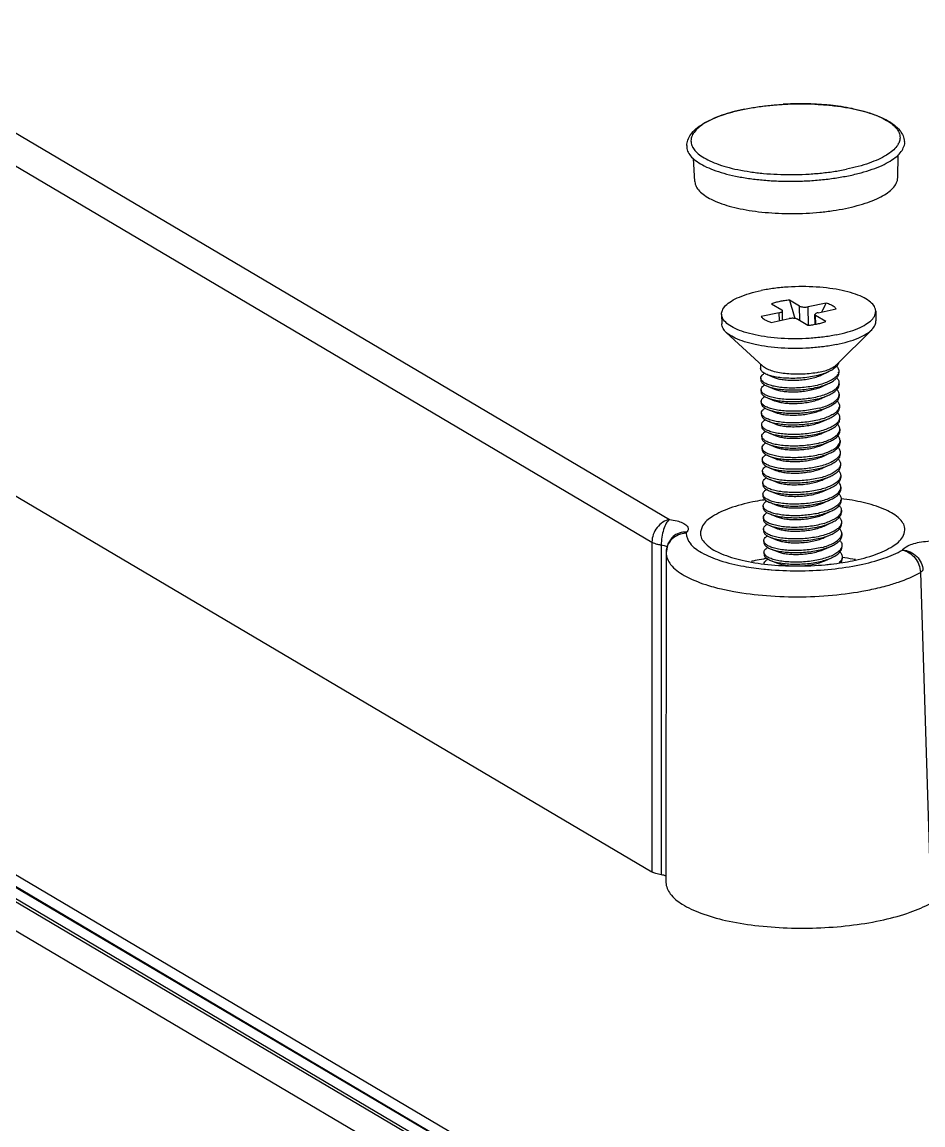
# Model space of a CAD drawing. Header units: millimetres. Extents: x -603 to 1798, y -1840 to -1013.
# Drawn here: x 78.2 to 122, y -1236.2 to -1182.6 of the extents above; entities that cross this region are included whole.
import ezdxf

# ---------------------------------------------------------------- set-up
doc = ezdxf.new("R2010")
doc.units = ezdxf.units.MM
doc.header["$MEASUREMENT"] = 0
doc.layers.get('0').update_dxf_attribs({"linetype": 'CONTINUOUS'})

# ---------------------------------------------------------------- blocks, each defined once
blk = doc.blocks.new('*U25')
at = {"color": 7}
for p, q in [((-58.875, 35.245), (-17.935, 11.061)), ((-59.732, 34.141), (-18.791, 9.957)), ((-14.297, 31.008), (-14.284, 31.011)), ((-14.283, 31.01), (-14.297, 31.007)), ((-16.709, 27.492), (-16.77, 28.602)), ((-6.837, 27.673), (-6.816, 28.784)), ((-12.976, 21.544), (-12.48, 21.251)), ((-11.607, 21.43), (-12.103, 21.722)), ((-10.309, 21.579), (-11.199, 21.397)), ((-15.404, 21.042), (-15.395, 20.571)), ((-12.597, 21.111), (-13.486, 20.929)), ((-12.589, 20.726), (-12.597, 21.111)), ((-12.434, 20.757), (-12.443, 21.203)), ((-11.594, 20.727), (-11.607, 21.43)), ((-11.183, 20.499), (-11.199, 21.397)), ((-10.858, 20.547), (-10.866, 21.018)), ((-10.821, 20.553), (-10.828, 20.97)), ((-10.333, 20.677), (-10.828, 20.97)), ((-10.712, 21.11), (-9.822, 21.292)), ((-7.905, 21.179), (-7.896, 20.708)), ((-13, 20.642), (-12.11, 20.824)), ((-11.702, 20.791), (-11.206, 20.498)), ((-15.175, 20.154), (-13.399, 18.512)), ((-8.102, 20.284), (-9.816, 18.577)), ((-13.509, 18.613), (-13.505, 18.396)), ((-9.702, 18.277), (-9.701, 18.183)), ((-59.658, 18.051), (-18.798, -6.085)), ((-13.497, 17.925), (-13.495, 17.831)), ((-13.187, 18.101), (-12.845, 17.961)), ((-10.555, 18.079), (-10.218, 18.23)), ((-9.692, 17.712), (-9.69, 17.618)), ((-13.486, 17.361), (-13.484, 17.267)), ((-13.177, 17.536), (-12.834, 17.397)), ((-10.544, 17.514), (-10.208, 17.666)), ((-13.476, 16.796), (-13.474, 16.702)), ((-13.167, 16.972), (-12.824, 16.832)), ((-10.534, 16.949), (-10.197, 17.101)), ((-9.682, 17.148), (-9.68, 17.054)), ((-13.466, 16.231), (-13.464, 16.137)), ((-13.235, 16.442), (-13.156, 16.407)), ((-13.156, 16.407), (-12.814, 16.268)), ((-10.524, 16.385), (-10.187, 16.536)), ((-9.671, 16.583), (-9.67, 16.489)), ((-13.455, 15.667), (-13.454, 15.573)), ((-13.146, 15.843), (-12.803, 15.703)), ((-10.513, 15.82), (-10.177, 15.972)), ((-9.661, 16.019), (-9.659, 15.925)), ((-13.445, 15.102), (-13.443, 15.008)), ((-13.136, 15.278), (-12.793, 15.138)), ((-10.503, 15.256), (-10.166, 15.407)), ((-9.651, 15.454), (-9.649, 15.36)), ((-13.435, 14.538), (-13.433, 14.444)), ((-13.125, 14.713), (-12.783, 14.574)), ((-10.493, 14.691), (-10.156, 14.843)), ((-9.64, 14.889), (-9.639, 14.795)), ((-13.424, 13.973), (-13.423, 13.879)), ((-13.115, 14.149), (-12.772, 14.009)), ((-10.482, 14.126), (-10.146, 14.278)), ((-9.63, 14.325), (-9.628, 14.231)), ((-13.414, 13.408), (-13.412, 13.314)), ((-13.105, 13.584), (-12.762, 13.445)), ((-10.472, 13.562), (-10.135, 13.713)), ((-9.62, 13.76), (-9.618, 13.666)), ((-13.094, 13.02), (-12.752, 12.88)), ((-10.462, 12.997), (-10.125, 13.149)), ((-9.609, 13.196), (-9.608, 13.102)), ((-13.404, 12.844), (-13.402, 12.75)), ((-13.084, 12.455), (-12.741, 12.315)), ((-10.451, 12.433), (-10.115, 12.584)), ((-9.599, 12.631), (-9.597, 12.537)), ((-13.393, 12.279), (-13.392, 12.185)), ((-13.074, 11.89), (-12.731, 11.751)), ((-10.441, 11.868), (-10.104, 12.02)), ((-9.589, 12.066), (-9.587, 11.972)), ((-13.383, 11.715), (-13.381, 11.621)), ((-13.063, 11.326), (-12.721, 11.186)), ((-10.431, 11.303), (-10.094, 11.455)), ((-9.578, 11.502), (-9.577, 11.408)), ((-13.373, 11.15), (-13.371, 11.056)), ((-13.053, 10.761), (-12.71, 10.622)), ((-10.42, 10.739), (-10.084, 10.89)), ((-9.568, 10.937), (-9.566, 10.843)), ((-13.362, 10.585), (-13.361, 10.491)), ((-13.043, 10.197), (-12.7, 10.057)), ((-10.41, 10.174), (-10.073, 10.326)), ((-9.558, 10.373), (-9.556, 10.279)), ((-18.341, 9.817), (-18.341, 9.443)), ((-18.019, 9.868), (-18.108, 9.443)), ((-17.828, 10.163), (-18.019, 9.868)), ((-13.352, 10.021), (-13.35, 9.927)), ((-10.4, 9.61), (-10.063, 9.761)), ((-9.547, 9.808), (-9.546, 9.714)), ((-18.108, 9.442), (-18.112, -6.219)), ((-18.108, 9.443), (-18.108, 9.442)), ((-13.342, 9.456), (-13.34, 9.362)), ((-13.033, 9.632), (-12.69, 9.492)), ((-10.389, 9.045), (-10.053, 9.197)), ((-9.537, 9.243), (-9.535, 9.149)), ((-13.022, 9.067), (-12.679, 8.928)), ((-5.729, 8.485), (-5.226, -7.495)), ((-56.137, -3.748), (-18.94, -25.721)), ((-55.963, -3.712), (-18.765, -25.685)), ((-55.548, -3.4), (-18.351, -25.373)), ((-55.22, -3.56), (-18.023, -25.533)), ((-17.607, -25.222), (-54.806, -3.248)), ((-56.133, -5.164), (-18.936, -27.137)), ((-18.112, -6.219), (-18.112, -6.602))]:
    blk.add_line(p, q, dxfattribs=at)
for centre, radius, start, end in [((-11.572, 16.393), 14.876, 92.8219, 93.2326), ((-11.566, 16.28), 14.989, 90.8611, 92.8211), ((-11.565, 16.212), 15.057, 90.15, 90.8619), ((-11.565, 16.426), 14.843, 88.2634, 90.1545), ((-11.556, 16.75), 14.519, 87.4559, 88.2604), ((-11.528, 17.305), 13.963, 85.4473, 87.4669), ((-11.478, 17.962), 13.304, 84.6463, 85.439), ((-11.391, 18.838), 12.424, 82.3093, 84.6683), ((-11.277, 19.711), 11.543, 81.6164, 82.2898), ((-11.102, 20.844), 10.397, 78.6561, 81.6604), ((-10.92, 21.787), 9.437, 78.2377, 78.6127), ((-16.124, 29.531), 0.782, 207.2439, 209.3527), ((-7.489, 29.687), 0.775, 333.4387, 334.8959), ((9.597, 27.739), 22.518, 195.4967, 197.8649), ((-22.55, 27.511), 13.603, 332.1063, 334.1461), ((-19.828, 25.981), 10.48, 328.7524, 328.8676), ((-9.995, 18.271), 0.292, 343.9104, 348.6329), ((-9.984, 17.706), 0.292, 343.9104, 348.6329), ((-9.974, 17.142), 0.292, 343.9104, 348.6329), ((-9.965, 16.577), 0.294, 344.0591, 347.3045), ((-9.953, 16.012), 0.292, 343.9104, 348.6329), ((-9.943, 15.448), 0.292, 343.9104, 348.6329), ((-9.933, 14.883), 0.292, 343.9104, 348.6329), ((-9.912, 13.754), 0.292, 343.9104, 348.6329), ((-9.902, 13.189), 0.292, 343.9104, 348.6329), ((-9.891, 12.625), 0.292, 343.9104, 348.6329), ((-11.638, 0.926), 11.208, 99.1651, 101.5417), ((-11.539, 0.334), 11.808, 98.8946, 99.1827), ((-11.509, 0.142), 12.002, 98.412, 98.8941), ((-9.883, 12.06), 0.293, 344.0593, 347.3593), ((-9.871, 11.496), 0.292, 343.9104, 348.6329), ((-9.86, 10.931), 0.292, 343.9104, 348.6329), ((-9.85, 10.366), 0.292, 343.9104, 348.6329), ((-17.206, 9.439), 0.903, 156.556, 162.8926), ((-11.59, -1.657), 10.933, 99.3498, 101.5445), ((-11.499, -2.191), 11.474, 99.0682, 99.3646), ((-11.461, -2.431), 11.717, 98.3688, 99.0668), ((-9.829, 9.237), 0.292, 343.9104, 348.6329), ((-10.822, -1.262), 10.545, 80.1913, 83.0375), ((-10.637, -0.154), 9.421, 79.3022, 80.1496), ((-11.686, -1.185), 10.45, 101.5481, 102.6201), ((-11.839, 23.268), 14.705, 264.1057, 265.4782), ((-11.483, 21.291), 12.486, 276.4523, 279.1004), ((-11.284, 20.041), 11.22, 279.1087, 281.5408)]:
    blk.add_arc(centre, radius, start, end, dxfattribs=at)
for points, start_tangent, end_tangent in [([(-14.284, 31.011), (-13.651, 31.121), (-12.974, 31.203), (-12.276, 31.253), (-11.571, 31.27), (-10.869, 31.253), (-10.184, 31.204), (-9.527, 31.123), (-8.908, 31.009), (-8.337, 30.865), (-7.825, 30.69), (-7.378, 30.483), (-7.01, 30.243), (-6.739, 29.979), (-6.576, 29.708), (-6.508, 29.439)], (0.979972, 0.199135), (0.093006, -0.995666)), ([(-14.283, 31.01), (-13.655, 31.12), (-12.993, 31.201), (-12.411, 31.245)], (0.979717, 0.200388), (0.998409, 0.056394)), ([(-17.102, 29.245), (-17.048, 29.507), (-16.903, 29.776), (-16.656, 30.045), (-16.315, 30.293), (-15.899, 30.513), (-15.419, 30.705), (-14.882, 30.871), (-14.297, 31.008)], (0.056533, 0.998401), (0.979717, 0.200388)), ([(-14.297, 31.007), (-14.865, 30.872), (-15.39, 30.71), (-15.848, 30.527), (-16.231, 30.325), (-16.532, 30.108), (-16.744, 29.882), (-16.865, 29.649), (-16.891, 29.414), (-16.823, 29.181), (-16.819, 29.173)], (-0.979458, -0.201651), (0.45766, -0.889127)), ([(-8.996, 31.026), (-8.452, 30.894), (-7.963, 30.735), (-7.546, 30.554), (-7.208, 30.355), (-6.956, 30.14), (-6.795, 29.915), (-6.726, 29.682), (-6.753, 29.447), (-6.787, 29.359)], (0.979001, -0.203854), (-0.424194, -0.905571)), ([(-17.102, 29.245), (-17.101, 29.158), (-17.03, 28.915), (-16.861, 28.68), (-16.598, 28.456), (-16.246, 28.248), (-15.811, 28.06), (-15.302, 27.894), (-14.728, 27.755), (-14.101, 27.645), (-13.43, 27.565), (-12.729, 27.518), (-12.011, 27.503), (-11.289, 27.522), (-10.574, 27.574), (-9.881, 27.659), (-9.225, 27.774)], (-0.058698, -0.998276), (0.979717, 0.200388)), ([(-16.805, 29.148), (-16.661, 28.956), (-16.409, 28.741), (-16.072, 28.542), (-15.654, 28.361), (-15.166, 28.202), (-14.614, 28.069), (-14.011, 27.963), (-13.366, 27.886), (-12.693, 27.841), (-12.003, 27.827), (-11.309, 27.845), (-10.625, 27.895), (-9.962, 27.976), (-9.334, 28.086)], (0.490066, -0.871685), (0.979717, 0.200388)), ([(-6.796, 29.341), (-6.873, 29.214), (-7.086, 28.987), (-7.387, 28.771), (-7.769, 28.569), (-8.228, 28.386), (-8.753, 28.224), (-9.334, 28.086)], (-0.447085, -0.894492), (-0.979717, -0.200388)), ([(-9.225, 27.774), (-8.619, 27.917), (-8.071, 28.086), (-7.594, 28.277), (-7.196, 28.487), (-6.882, 28.713), (-6.661, 28.949), (-6.535, 29.192), (-6.507, 29.436), (-6.508, 29.439)], (0.979717, 0.200388), (-0.092324, 0.995729)), ([(-16.709, 27.492), (-16.707, 27.473), (-16.641, 27.248), (-16.484, 27.029), (-16.239, 26.82), (-15.911, 26.626), (-15.506, 26.451), (-15.032, 26.297), (-14.497, 26.167), (-13.913, 26.065), (-13.289, 25.99), (-12.636, 25.946), (-11.966, 25.932), (-11.293, 25.95), (-10.627, 25.998), (-9.982, 26.077), (-9.371, 26.184)], (0.053131, -0.998588), (0.979717, 0.200388)), ([(-9.371, 26.184), (-8.806, 26.317), (-8.296, 26.475), (-7.851, 26.653), (-7.48, 26.849), (-7.188, 27.059), (-6.982, 27.279), (-6.865, 27.505), (-6.837, 27.673)], (0.979717, 0.200388), (0.021561, 0.999768)), ([(-15.403, 21.042), (-15.368, 21.225), (-15.21, 21.456), (-14.93, 21.674), (-14.539, 21.873), (-14.05, 22.047), (-13.479, 22.188)], (-0.009378, 0.999956), (0.979717, 0.200388)), ([(-7.906, 21.179), (-7.909, 21.23), (-8.005, 21.46), (-8.225, 21.678), (-8.561, 21.877), (-9.003, 22.05), (-9.536, 22.191), (-10.14, 22.295), (-10.796, 22.358), (-11.481, 22.379), (-12.173, 22.357), (-12.846, 22.293), (-13.479, 22.188)], (-0.009378, 0.999956), (-0.979717, -0.200388)), ([(-12.572, 21.653), (-12.785, 21.602), (-12.976, 21.544)], (-0.979717, -0.200388), (-0.944347, -0.328952)), ([(-12.103, 21.722), (-12.343, 21.693), (-12.572, 21.653)], (-0.995142, -0.098448), (-0.979717, -0.200388)), ([(-9.822, 21.292), (-9.931, 21.398), (-10.095, 21.494), (-10.309, 21.579)], (-0.590843, 0.806786), (-0.950208, 0.311617)), ([(-9.83, 20.033), (-10.463, 19.928), (-11.136, 19.863), (-11.827, 19.841), (-12.513, 19.862), (-13.169, 19.926), (-13.773, 20.03), (-14.306, 20.171), (-14.748, 20.344), (-15.084, 20.543), (-15.304, 20.761), (-15.4, 20.991), (-15.403, 21.042)], (-0.979717, -0.200388), (-0.009378, 0.999956)), ([(-13.486, 20.929), (-13.378, 20.823), (-13.214, 20.726), (-13, 20.642)], (0.590843, -0.806786), (0.950208, -0.311617)), ([(-12.597, 21.111), (-12.523, 21.132), (-12.47, 21.159), (-12.445, 21.19), (-12.443, 21.203)], (0.979717, 0.200388), (-0.041234, 0.99915)), ([(-12.443, 21.203), (-12.448, 21.222), (-12.48, 21.251)], (-0.041234, 0.99915), (-0.861, 0.508605)), ([(-11.607, 21.43), (-11.549, 21.406), (-11.471, 21.389), (-11.381, 21.382), (-11.287, 21.385), (-11.199, 21.397)], (0.861, -0.508605), (0.979717, 0.200388)), ([(-10.712, 21.11), (-10.786, 21.089), (-10.839, 21.062), (-10.864, 21.031), (-10.866, 21.018)], (-0.979717, -0.200388), (0.041234, -0.99915)), ([(-10.866, 21.018), (-10.861, 20.999), (-10.828, 20.97)], (0.041234, -0.99915), (0.861, -0.508605)), ([(-9.83, 20.033), (-9.259, 20.174), (-8.77, 20.347), (-8.379, 20.547), (-8.099, 20.765), (-7.941, 20.995), (-7.906, 21.179)], (0.979717, 0.200388), (-0.009378, 0.999956)), ([(-15.175, 20.154), (-15.296, 20.29), (-15.391, 20.521), (-15.395, 20.571)], (-0.735486, 0.67754), (-0.009083, 0.999959)), ([(-11.702, 20.791), (-11.76, 20.815), (-11.838, 20.832), (-11.928, 20.839), (-12.022, 20.836), (-12.11, 20.824)], (-0.861, 0.508605), (-0.979717, -0.200388)), ([(-11.206, 20.498), (-10.966, 20.528), (-10.737, 20.568)], (0.995142, 0.098448), (0.979717, 0.200388)), ([(-10.737, 20.568), (-10.524, 20.618), (-10.333, 20.677)], (0.979717, 0.200388), (0.944347, 0.328952)), ([(-8.102, 20.284), (-8.091, 20.295), (-7.932, 20.525), (-7.897, 20.708)], (0.709165, 0.705043), (-0.009083, 0.999959)), ([(-9.821, 19.562), (-10.454, 19.457), (-11.128, 19.393), (-11.819, 19.371), (-12.504, 19.392), (-13.16, 19.456), (-13.765, 19.56), (-14.297, 19.701), (-14.739, 19.873), (-15.076, 20.072), (-15.175, 20.154)], (-0.979717, -0.200388), (-0.735486, 0.67754)), ([(-9.821, 19.562), (-9.25, 19.703), (-8.761, 19.877), (-8.37, 20.076), (-8.102, 20.284)], (0.979717, 0.200388), (0.709165, 0.705043)), ([(-13.187, 18.101), (-13.199, 18.106), (-13.376, 18.201), (-13.479, 18.308), (-13.505, 18.396)], (-0.925986, 0.377559), (-0.040036, 0.999198)), ([(-10.687, 18.212), (-11.052, 18.153), (-11.442, 18.121), (-11.839, 18.117), (-12.226, 18.14), (-12.586, 18.191), (-12.904, 18.266), (-13.165, 18.363), (-13.359, 18.477), (-13.4, 18.512)], (-0.979717, -0.200388), (-0.738451, 0.674307)), ([(-10.687, 18.212), (-10.381, 18.288), (-10.122, 18.383), (-9.921, 18.492), (-9.816, 18.577)], (0.979717, 0.200388), (0.706803, 0.707411)), ([(-9.802, 18.517), (-9.958, 18.376), (-10.183, 18.247), (-10.218, 18.23)], (-0.632079, -0.774904), (-0.911827, -0.410574)), ([(-9.808, 18.511), (-9.794, 18.496), (-9.715, 18.357), (-9.703, 18.277)], (0.671506, -0.741), (0.020538, -0.999789)), ([(-9.774, 18.554), (-9.802, 18.517)], (-0.56182, -0.82726), (-0.632079, -0.774904)), ([(-9.72, 18.672), (-9.721, 18.665), (-9.774, 18.554)], (-0.232316, -0.97264), (-0.56182, -0.82726)), ([(-9.703, 18.277), (-9.708, 18.213)], (0.020538, -0.999789), (-0.196587, -0.980486)), ([(-13.496, 17.925), (-13.49, 17.973), (-13.424, 18.081), (-13.311, 18.168)], (-0.024354, 0.999703), (0.854007, 0.520261)), ([(-13.476, 17.846), (-13.484, 17.865), (-13.496, 17.925)], (-0.450412, 0.892821), (-0.024354, 0.999703)), ([(-13.494, 17.831), (-13.482, 17.771), (-13.404, 17.667), (-13.256, 17.572), (-13.177, 17.536)], (0.024354, -0.999703), (0.926122, -0.377225)), ([(-10.676, 17.6), (-11.017, 17.527), (-11.381, 17.477), (-11.753, 17.451), (-12.119, 17.449), (-12.465, 17.472), (-12.778, 17.518), (-13.045, 17.583), (-13.257, 17.666), (-13.405, 17.761), (-13.476, 17.846)], (-0.968072, -0.250671), (-0.450412, 0.892821)), ([(-10.218, 18.23), (-10.467, 18.134), (-10.8, 18.043), (-11.166, 17.975), (-11.551, 17.933), (-11.938, 17.918), (-12.311, 17.929), (-12.655, 17.966), (-12.955, 18.026), (-13.187, 18.101)], (-0.911827, -0.410574), (-0.925986, 0.377559)), ([(-12.845, 17.961), (-12.651, 17.9), (-12.402, 17.855), (-12.115, 17.831), (-11.804, 17.829), (-11.483, 17.851), (-11.167, 17.897), (-10.873, 17.965), (-10.614, 18.053), (-10.554, 18.078)], (0.926035, -0.377438), (0.911568, 0.41115)), ([(-9.714, 18.19), (-9.774, 18.071), (-9.911, 17.934), (-10.112, 17.807), (-10.37, 17.694), (-10.676, 17.6)], (-0.27663, -0.960977), (-0.968072, -0.250671)), ([(-10.208, 17.666), (-10.11, 17.713), (-9.909, 17.84), (-9.773, 17.977), (-9.707, 18.119), (-9.701, 18.183)], (0.911841, 0.410544), (-0.020538, 0.999789)), ([(-9.8, 17.949), (-9.784, 17.932), (-9.705, 17.792), (-9.692, 17.712)], (0.675647, -0.737225), (0.020538, -0.999789)), ([(-9.692, 17.712), (-9.698, 17.649)], (0.020538, -0.999789), (-0.196587, -0.980486)), ([(-13.485, 17.361), (-13.48, 17.409), (-13.413, 17.516), (-13.302, 17.603)], (-0.024354, 0.999703), (0.853006, 0.521901)), ([(-13.466, 17.282), (-13.474, 17.301), (-13.485, 17.361)], (-0.450412, 0.892821), (-0.024354, 0.999703)), ([(-13.484, 17.267), (-13.472, 17.206), (-13.393, 17.102), (-13.245, 17.007), (-13.167, 16.972)], (0.024354, -0.999703), (0.926122, -0.377225)), ([(-10.665, 17.036), (-11.007, 16.962), (-11.37, 16.912), (-11.742, 16.886), (-12.108, 16.885), (-12.455, 16.908), (-12.767, 16.953), (-13.035, 17.019), (-13.247, 17.101), (-13.395, 17.196), (-13.466, 17.282)], (-0.968072, -0.250671), (-0.450412, 0.892821)), ([(-13.177, 17.536), (-13.044, 17.489), (-12.776, 17.424), (-12.463, 17.378), (-12.117, 17.355), (-11.751, 17.357), (-11.379, 17.382), (-11.015, 17.433), (-10.674, 17.506)], (0.926122, -0.377225), (0.968072, 0.250671)), ([(-12.834, 17.397), (-12.727, 17.359), (-12.498, 17.307), (-12.225, 17.273), (-11.921, 17.262), (-11.602, 17.275), (-11.283, 17.311), (-10.978, 17.37), (-10.703, 17.451), (-10.544, 17.514)], (0.925357, -0.379097), (0.911151, 0.412073)), ([(-10.674, 17.506), (-10.368, 17.6), (-10.208, 17.666)], (0.968072, 0.250671), (0.911841, 0.410544)), ([(-9.704, 17.625), (-9.764, 17.506), (-9.9, 17.369), (-10.101, 17.242), (-10.36, 17.13), (-10.665, 17.036)], (-0.27663, -0.960977), (-0.968072, -0.250671)), ([(-10.197, 17.101), (-10.1, 17.148), (-9.898, 17.275), (-9.762, 17.412), (-9.696, 17.555), (-9.691, 17.618)], (0.911841, 0.410544), (-0.020538, 0.999789)), ([(-9.682, 17.148), (-9.694, 17.228), (-9.774, 17.367), (-9.789, 17.385)], (-0.020538, 0.999789), (-0.675647, 0.737225)), ([(-13.475, 16.796), (-13.47, 16.844), (-13.403, 16.951), (-13.291, 17.038)], (-0.024354, 0.999703), (0.853006, 0.521901)), ([(-13.455, 16.717), (-13.463, 16.736), (-13.475, 16.796)], (-0.450412, 0.892821), (-0.024354, 0.999703)), ([(-13.474, 16.702), (-13.45, 16.618), (-13.37, 16.527), (-13.235, 16.442)], (0.028383, -0.999597), (0.896427, -0.44319)), ([(-10.655, 16.471), (-10.996, 16.398), (-11.36, 16.347), (-11.732, 16.321), (-12.098, 16.32), (-12.444, 16.343), (-12.757, 16.389), (-13.025, 16.454), (-13.237, 16.536), (-13.385, 16.632), (-13.455, 16.717)], (-0.968072, -0.250671), (-0.450412, 0.892821)), ([(-13.167, 16.972), (-13.033, 16.925), (-12.766, 16.859), (-12.453, 16.814), (-12.107, 16.791), (-11.741, 16.792), (-11.369, 16.818), (-11.005, 16.868), (-10.664, 16.941)], (0.926122, -0.377225), (0.968072, 0.250671)), ([(-12.824, 16.832), (-12.794, 16.821), (-12.586, 16.761), (-12.329, 16.72), (-12.036, 16.699), (-11.722, 16.702), (-11.401, 16.729), (-11.088, 16.779), (-10.799, 16.851), (-10.549, 16.943), (-10.534, 16.949)], (0.925335, -0.379152), (0.911519, 0.411259)), ([(-10.664, 16.941), (-10.358, 17.036), (-10.197, 17.101)], (0.968072, 0.250671), (0.911841, 0.410544)), ([(-10.655, 16.471), (-10.349, 16.565), (-10.091, 16.678), (-9.89, 16.804), (-9.754, 16.941), (-9.693, 17.061)], (0.968072, 0.250671), (0.27663, 0.960977)), ([(-10.187, 16.536), (-10.089, 16.584), (-9.888, 16.71), (-9.752, 16.847), (-9.686, 16.99), (-9.68, 17.054)], (0.911841, 0.410544), (-0.020538, 0.999789)), ([(-9.779, 16.82), (-9.758, 16.795), (-9.682, 16.656), (-9.672, 16.583)], (0.675466, -0.737391), (0.018645, -0.999826)), ([(-9.688, 17.084), (-9.682, 17.148)], (0.196587, 0.980486), (-0.020538, 0.999789)), ([(-13.465, 16.231), (-13.465, 16.243), (-13.431, 16.34), (-13.34, 16.433), (-13.281, 16.473)], (-0.028383, 0.999597), (0.85069, 0.525668)), ([(-13.442, 16.148), (-13.465, 16.231)], (-0.474228, 0.880402), (-0.028383, 0.999597)), ([(-13.463, 16.137), (-13.451, 16.077), (-13.373, 15.973), (-13.271, 15.902)], (0.024354, -0.999703), (0.870378, -0.492384)), ([(-13.226, 15.972), (-13.361, 16.056), (-13.442, 16.148)], (-0.896427, 0.44319), (-0.474228, 0.880402)), ([(-13.156, 16.407), (-13.049, 16.368), (-12.819, 16.307), (-12.551, 16.262), (-12.254, 16.233), (-11.935, 16.224), (-11.606, 16.233), (-11.276, 16.262), (-10.955, 16.311), (-10.653, 16.377)], (0.926249, -0.376913), (0.968072, 0.250671)), ([(-12.814, 16.268), (-12.666, 16.219), (-12.428, 16.169), (-12.148, 16.14), (-11.84, 16.134), (-11.52, 16.151), (-11.202, 16.191), (-10.902, 16.255), (-10.634, 16.339), (-10.523, 16.385)], (0.92521, -0.379456), (0.911346, 0.411642)), ([(-10.653, 16.377), (-10.348, 16.471), (-10.187, 16.536)], (0.968072, 0.250671), (0.911841, 0.410544)), ([(-9.683, 16.496), (-9.748, 16.371), (-9.885, 16.236), (-10.086, 16.111), (-10.342, 16), (-10.645, 15.906)], (-0.274411, -0.961613), (-0.968072, -0.250671)), ([(-10.177, 15.972), (-10.079, 16.019), (-9.878, 16.146), (-9.742, 16.283), (-9.676, 16.425), (-9.67, 16.489)], (0.911841, 0.410544), (-0.020538, 0.999789)), ([(-9.769, 16.255), (-9.753, 16.238), (-9.674, 16.098), (-9.661, 16.019)], (0.675647, -0.737225), (0.020538, -0.999789)), ([(-9.672, 16.583), (-9.679, 16.512)], (0.018645, -0.999826), (-0.219537, -0.975604)), ([(-13.454, 15.667), (-13.449, 15.715), (-13.382, 15.822), (-13.271, 15.909)], (-0.024354, 0.999703), (0.853006, 0.521901)), ([(-13.435, 15.588), (-13.443, 15.607), (-13.454, 15.667)], (-0.450412, 0.892821), (-0.024354, 0.999703)), ([(-13.453, 15.573), (-13.441, 15.513), (-13.362, 15.409), (-13.214, 15.313), (-13.136, 15.278)], (0.024354, -0.999703), (0.926122, -0.377225)), ([(-10.634, 15.342), (-10.976, 15.268), (-11.339, 15.218), (-11.711, 15.192), (-12.077, 15.191), (-12.424, 15.214), (-12.736, 15.259), (-13.004, 15.325), (-13.216, 15.407), (-13.364, 15.503), (-13.435, 15.588)], (-0.968072, -0.250671), (-0.450412, 0.892821)), ([(-13.271, 15.902), (-13.225, 15.878), (-13.146, 15.843)], (0.870378, -0.492384), (0.926122, -0.377225)), ([(-10.645, 15.906), (-10.984, 15.833), (-11.349, 15.783), (-11.719, 15.757), (-12.078, 15.755), (-12.424, 15.778), (-12.743, 15.823), (-13.015, 15.89), (-13.226, 15.972)], (-0.968072, -0.250671), (-0.896427, 0.44319)), ([(-13.146, 15.843), (-13.013, 15.795), (-12.745, 15.73), (-12.432, 15.684), (-12.086, 15.662), (-11.72, 15.663), (-11.348, 15.689), (-10.984, 15.739), (-10.643, 15.812)], (0.926122, -0.377225), (0.968072, 0.250671)), ([(-12.803, 15.703), (-12.738, 15.679), (-12.519, 15.622), (-12.255, 15.585), (-11.957, 15.569), (-11.64, 15.576), (-11.319, 15.607), (-11.01, 15.662), (-10.727, 15.738), (-10.513, 15.82)], (0.924834, -0.380371), (0.911187, 0.411993)), ([(-10.643, 15.812), (-10.337, 15.907), (-10.177, 15.972)], (0.968072, 0.250671), (0.911841, 0.410544)), ([(-9.673, 15.932), (-9.733, 15.812), (-9.869, 15.675), (-10.07, 15.549), (-10.329, 15.436), (-10.634, 15.342)], (-0.27663, -0.960977), (-0.968072, -0.250671)), ([(-10.166, 15.407), (-10.069, 15.454), (-9.867, 15.581), (-9.731, 15.718), (-9.665, 15.861), (-9.66, 15.925)], (0.911841, 0.410544), (-0.020538, 0.999789)), ([(-9.651, 15.454), (-9.664, 15.534), (-9.743, 15.673), (-9.758, 15.691)], (-0.020538, 0.999789), (-0.675647, 0.737225)), ([(-9.661, 16.019), (-9.667, 15.955)], (0.020538, -0.999789), (-0.196587, -0.980486)), ([(-13.444, 15.102), (-13.439, 15.15), (-13.372, 15.258), (-13.26, 15.345)], (-0.024354, 0.999703), (0.853006, 0.521901)), ([(-13.424, 15.024), (-13.432, 15.042), (-13.444, 15.102)], (-0.450412, 0.892821), (-0.024354, 0.999703)), ([(-10.624, 14.777), (-10.965, 14.704), (-11.329, 14.654), (-11.701, 14.628), (-12.067, 14.626), (-12.413, 14.649), (-12.726, 14.695), (-12.994, 14.76), (-13.206, 14.843), (-13.354, 14.938), (-13.424, 15.024)], (-0.968072, -0.250671), (-0.450412, 0.892821)), ([(-13.136, 15.278), (-13.002, 15.231), (-12.735, 15.165), (-12.422, 15.12), (-12.076, 15.097), (-11.71, 15.098), (-11.338, 15.124), (-10.974, 15.174), (-10.633, 15.248)], (0.926122, -0.377225), (0.968072, 0.250671)), ([(-12.793, 15.138), (-12.604, 15.079), (-12.356, 15.033), (-12.07, 15.008), (-11.759, 15.006), (-11.438, 15.027), (-11.122, 15.073), (-10.827, 15.14), (-10.567, 15.228), (-10.503, 15.255)], (0.926047, -0.377408), (0.911554, 0.411181)), ([(-10.633, 15.248), (-10.327, 15.342), (-10.166, 15.407)], (0.968072, 0.250671), (0.911841, 0.410544)), ([(-10.624, 14.777), (-10.318, 14.872), (-10.06, 14.984), (-9.859, 15.111), (-9.723, 15.248), (-9.662, 15.367)], (0.968072, 0.250671), (0.27663, 0.960977)), ([(-10.156, 14.843), (-10.058, 14.89), (-9.857, 15.017), (-9.721, 15.154), (-9.655, 15.296), (-9.649, 15.36)], (0.911841, 0.410544), (-0.020538, 0.999789)), ([(-9.641, 14.889), (-9.653, 14.969), (-9.732, 15.109), (-9.748, 15.126)], (-0.020538, 0.999789), (-0.675647, 0.737225)), ([(-9.657, 15.39), (-9.651, 15.454)], (0.196587, 0.980486), (-0.020538, 0.999789)), ([(-13.442, 15.008), (-13.431, 14.948), (-13.352, 14.844), (-13.204, 14.749), (-13.125, 14.713)], (0.024354, -0.999703), (0.926122, -0.377225)), ([(-13.434, 14.538), (-13.428, 14.586), (-13.362, 14.693), (-13.25, 14.78)], (-0.024354, 0.999703), (0.853006, 0.521901)), ([(-13.414, 14.459), (-13.422, 14.478), (-13.434, 14.538)], (-0.450412, 0.892821), (-0.024354, 0.999703)), ([(-13.125, 14.713), (-12.992, 14.666), (-12.724, 14.601), (-12.412, 14.555), (-12.065, 14.532), (-11.699, 14.534), (-11.327, 14.559), (-10.964, 14.61), (-10.622, 14.683)], (0.926122, -0.377225), (0.968072, 0.250671)), ([(-12.783, 14.574), (-12.68, 14.538), (-12.451, 14.485), (-12.179, 14.451), (-11.876, 14.439), (-11.557, 14.451), (-11.238, 14.487), (-10.933, 14.546), (-10.657, 14.626), (-10.493, 14.691)], (0.92528, -0.379286), (0.911139, 0.412098)), ([(-10.622, 14.683), (-10.317, 14.777), (-10.156, 14.843)], (0.968072, 0.250671), (0.911841, 0.410544)), ([(-10.614, 14.213), (-10.308, 14.307), (-10.05, 14.419), (-9.849, 14.546), (-9.712, 14.683), (-9.652, 14.802)], (0.968072, 0.250671), (0.27663, 0.960977)), ([(-10.146, 14.278), (-10.048, 14.325), (-9.847, 14.452), (-9.711, 14.589), (-9.645, 14.732), (-9.639, 14.795)], (0.911841, 0.410544), (-0.020538, 0.999789)), ([(-9.738, 14.562), (-9.729, 14.552), (-9.645, 14.411), (-9.63, 14.325)], (0.676167, -0.736748), (0.021333, -0.999772)), ([(-9.646, 14.826), (-9.641, 14.889)], (0.196587, 0.980486), (-0.020538, 0.999789)), ([(-13.432, 14.444), (-13.427, 14.403), (-13.364, 14.301), (-13.236, 14.206), (-13.115, 14.149)], (0.007928, -0.999969), (0.926346, -0.376673)), ([(-13.423, 13.973), (-13.412, 14.038), (-13.338, 14.141), (-13.243, 14.213)], (-0.007928, 0.999969), (0.849481, 0.527619)), ([(-13.402, 13.892), (-13.418, 13.933), (-13.423, 13.973)], (-0.475033, 0.879968), (-0.007928, 0.999969)), ([(-10.614, 14.213), (-10.955, 14.139), (-11.319, 14.089), (-11.691, 14.063), (-12.057, 14.062), (-12.403, 14.085), (-12.716, 14.13), (-12.983, 14.196), (-13.195, 14.278), (-13.343, 14.373), (-13.414, 14.459)], (-0.968072, -0.250671), (-0.450412, 0.892821)), ([(-13.115, 14.149), (-13.045, 14.123), (-12.8, 14.054), (-12.51, 14.003)], (0.926346, -0.376673), (0.991529, -0.129887)), ([(-12.772, 14.009), (-12.747, 13.999), (-12.539, 13.939), (-12.283, 13.897)], (0.925442, -0.378889), (0.993481, -0.113998)), ([(-12.51, 14.003), (-12.212, 13.975), (-11.894, 13.965), (-11.565, 13.975), (-11.235, 14.004), (-10.914, 14.052), (-10.612, 14.118)], (0.991529, -0.129887), (0.968072, 0.250671)), ([(-12.283, 13.897), (-11.991, 13.877), (-11.677, 13.879), (-11.356, 13.905), (-11.043, 13.955), (-10.754, 14.026), (-10.502, 14.118), (-10.482, 14.126)], (0.993481, -0.113998), (0.911544, 0.411203)), ([(-10.612, 14.118), (-10.306, 14.213), (-10.146, 14.278)], (0.968072, 0.250671), (0.911841, 0.410544)), ([(-9.642, 14.237), (-9.697, 14.125), (-9.83, 13.988), (-10.033, 13.858), (-10.296, 13.743), (-10.603, 13.648)], (-0.278542, -0.960424), (-0.968072, -0.250671)), ([(-10.135, 13.713), (-10.038, 13.761), (-9.837, 13.887), (-9.7, 14.024), (-9.634, 14.167), (-9.629, 14.231)], (0.911841, 0.410544), (-0.020538, 0.999789)), ([(-9.727, 13.997), (-9.712, 13.979), (-9.633, 13.84), (-9.62, 13.76)], (0.675647, -0.737225), (0.020538, -0.999789)), ([(-9.63, 14.325), (-9.635, 14.266), (-9.642, 14.237)], (0.021333, -0.999772), (-0.278542, -0.960424)), ([(-13.422, 13.879), (-13.41, 13.819), (-13.331, 13.715), (-13.183, 13.619), (-13.105, 13.584)], (0.024354, -0.999703), (0.926122, -0.377225)), ([(-13.413, 13.408), (-13.408, 13.457), (-13.341, 13.564), (-13.229, 13.651)], (-0.024354, 0.999703), (0.853006, 0.521901)), ([(-13.393, 13.33), (-13.401, 13.348), (-13.413, 13.408)], (-0.450412, 0.892821), (-0.024354, 0.999703)), ([(-12.501, 13.533), (-12.792, 13.583), (-13.037, 13.652), (-13.227, 13.736), (-13.356, 13.83), (-13.402, 13.892)], (-0.991529, 0.129887), (-0.475033, 0.879968)), ([(-13.105, 13.584), (-12.971, 13.537), (-12.704, 13.472), (-12.391, 13.426), (-12.045, 13.403), (-11.679, 13.404), (-11.307, 13.43), (-10.943, 13.48), (-10.602, 13.554)], (0.926122, -0.377225), (0.968072, 0.250671)), ([(-12.762, 13.445), (-12.619, 13.397), (-12.382, 13.347), (-12.102, 13.318), (-11.795, 13.311), (-11.475, 13.327), (-11.157, 13.367), (-10.856, 13.43), (-10.588, 13.514), (-10.472, 13.562)], (0.925897, -0.377776), (0.911319, 0.4117)), ([(-10.603, 13.648), (-10.903, 13.582), (-11.226, 13.533), (-11.561, 13.504), (-11.892, 13.495), (-12.207, 13.505), (-12.501, 13.533)], (-0.968072, -0.250671), (-0.991529, 0.129887)), ([(-10.602, 13.554), (-10.296, 13.648), (-10.135, 13.713)], (0.968072, 0.250671), (0.911841, 0.410544)), ([(-9.631, 13.673), (-9.692, 13.554), (-9.828, 13.417), (-10.029, 13.29), (-10.287, 13.178), (-10.593, 13.083)], (-0.27663, -0.960977), (-0.968072, -0.250671)), ([(-10.125, 13.149), (-10.027, 13.196), (-9.826, 13.323), (-9.69, 13.46), (-9.624, 13.602), (-9.618, 13.666)], (0.911841, 0.410544), (-0.020538, 0.999789)), ([(-9.717, 13.432), (-9.702, 13.415), (-9.622, 13.275), (-9.61, 13.196)], (0.675647, -0.737225), (0.020538, -0.999789)), ([(-9.62, 13.76), (-9.626, 13.697)], (0.020538, -0.999789), (-0.196587, -0.980486)), ([(-13.411, 13.314), (-13.4, 13.254), (-13.321, 13.15), (-13.173, 13.055), (-13.094, 13.02)], (0.024354, -0.999703), (0.926122, -0.377225)), ([(-13.403, 12.844), (-13.397, 12.892), (-13.331, 12.999), (-13.219, 13.086)], (-0.024354, 0.999703), (0.853006, 0.521901)), ([(-10.593, 13.083), (-10.934, 13.01), (-11.298, 12.96), (-11.67, 12.934), (-12.036, 12.933), (-12.382, 12.956), (-12.695, 13.001), (-12.963, 13.067), (-13.175, 13.149), (-13.323, 13.244), (-13.393, 13.33)], (-0.968072, -0.250671), (-0.450412, 0.892821)), ([(-13.094, 13.02), (-12.961, 12.972), (-12.693, 12.907), (-12.381, 12.862), (-12.034, 12.839), (-11.668, 12.84), (-11.296, 12.866), (-10.933, 12.916), (-10.591, 12.989)], (0.926122, -0.377225), (0.968072, 0.250671)), ([(-12.752, 12.88), (-12.691, 12.857), (-12.473, 12.801), (-12.209, 12.763), (-11.912, 12.746), (-11.595, 12.753), (-11.274, 12.783), (-10.965, 12.837), (-10.681, 12.913), (-10.462, 12.997)], (0.924836, -0.380366), (0.911212, 0.411938)), ([(-10.591, 12.989), (-10.286, 13.084), (-10.125, 13.149)], (0.968072, 0.250671), (0.911841, 0.410544)), ([(-9.621, 13.109), (-9.681, 12.989), (-9.818, 12.852), (-10.019, 12.726), (-10.277, 12.613), (-10.583, 12.519)], (-0.27663, -0.960977), (-0.968072, -0.250671)), ([(-10.115, 12.584), (-10.017, 12.631), (-9.816, 12.758), (-9.68, 12.895), (-9.614, 13.038), (-9.608, 13.102)], (0.911841, 0.410544), (-0.020538, 0.999789)), ([(-9.61, 13.196), (-9.615, 13.132)], (0.020538, -0.999789), (-0.196587, -0.980486)), ([(-13.383, 12.765), (-13.391, 12.784), (-13.403, 12.844)], (-0.450412, 0.892821), (-0.024354, 0.999703)), ([(-13.401, 12.75), (-13.389, 12.69), (-13.311, 12.586), (-13.163, 12.49), (-13.084, 12.455)], (0.024354, -0.999703), (0.926122, -0.377225)), ([(-13.392, 12.279), (-13.387, 12.327), (-13.32, 12.435), (-13.209, 12.522)], (-0.024354, 0.999703), (0.853006, 0.521901)), ([(-10.583, 12.519), (-10.924, 12.445), (-11.288, 12.395), (-11.66, 12.369), (-12.026, 12.368), (-12.372, 12.391), (-12.685, 12.436), (-12.952, 12.502), (-13.164, 12.584), (-13.312, 12.68), (-13.383, 12.765)], (-0.968072, -0.250671), (-0.450412, 0.892821)), ([(-13.084, 12.455), (-12.951, 12.408), (-12.683, 12.342), (-12.37, 12.297), (-12.024, 12.274), (-11.658, 12.275), (-11.286, 12.301), (-10.922, 12.351), (-10.581, 12.425)], (0.926122, -0.377225), (0.968072, 0.250671)), ([(-12.741, 12.315), (-12.557, 12.257), (-12.31, 12.211), (-12.025, 12.185), (-11.714, 12.183), (-11.393, 12.204), (-11.077, 12.248), (-10.782, 12.316), (-10.521, 12.403), (-10.451, 12.433)], (0.926057, -0.377384), (0.911537, 0.411218)), ([(-10.581, 12.425), (-10.275, 12.519), (-10.115, 12.584)], (0.968072, 0.250671), (0.911841, 0.410544)), ([(-10.572, 11.954), (-10.267, 12.049), (-10.008, 12.161), (-9.807, 12.288), (-9.671, 12.425), (-9.611, 12.544)], (0.968072, 0.250671), (0.27663, 0.960977)), ([(-10.104, 12.02), (-10.007, 12.067), (-9.806, 12.194), (-9.669, 12.331), (-9.603, 12.473), (-9.598, 12.537)], (0.911841, 0.410544), (-0.020538, 0.999789)), ([(-9.6, 12.631), (-9.612, 12.711), (-9.691, 12.85), (-9.707, 12.868)], (-0.020538, 0.999789), (-0.675647, 0.737225)), ([(-9.605, 12.567), (-9.6, 12.631)], (0.196587, 0.980486), (-0.020538, 0.999789)), ([(-13.881, 11.907), (-15.006, 11.599), (-15.847, 11.199), (-16.329, 10.743), (-16.429, 10.364)], (-0.979717, -0.200388), (0.016347, -0.999866)), ([(-13.373, 12.201), (-13.381, 12.219), (-13.392, 12.279)], (-0.450412, 0.892821), (-0.024354, 0.999703)), ([(-13.391, 12.185), (-13.388, 12.156), (-13.335, 12.055), (-13.217, 11.961), (-13.074, 11.89)], (0.002927, -0.999996), (0.926401, -0.376539)), ([(-13.382, 11.715), (-13.367, 11.789), (-13.289, 11.89), (-13.201, 11.955)], (-0.002927, 0.999996), (0.849648, 0.52735)), ([(-10.572, 11.954), (-10.914, 11.881), (-11.277, 11.831), (-11.649, 11.805), (-12.015, 11.804), (-12.362, 11.826), (-12.675, 11.872), (-12.942, 11.937), (-13.154, 12.02), (-13.302, 12.115), (-13.373, 12.201)], (-0.968072, -0.250671), (-0.450412, 0.892821)), ([(-13.074, 11.89), (-13.039, 11.877), (-12.807, 11.807), (-12.529, 11.753), (-12.215, 11.72), (-11.876, 11.707), (-11.524, 11.716)], (0.926401, -0.376539), (0.998301, 0.058268)), ([(-11.524, 11.716), (-11.276, 11.736), (-11.031, 11.767), (-10.795, 11.809), (-10.571, 11.86)], (0.998301, 0.058268), (0.968072, 0.250671)), ([(-11.513, 11.628), (-11.193, 11.663), (-10.887, 11.721), (-10.611, 11.801), (-10.441, 11.868)], (0.997392, 0.072173), (0.91113, 0.412118)), ([(-10.571, 11.86), (-10.265, 11.954), (-10.104, 12.02)], (0.968072, 0.250671), (0.911841, 0.410544)), ([(-9.6, 11.98), (-9.665, 11.854), (-9.802, 11.719), (-10.002, 11.594), (-10.259, 11.483), (-10.562, 11.39)], (-0.2744, -0.961616), (-0.968072, -0.250671)), ([(-10.094, 11.455), (-9.996, 11.502), (-9.795, 11.629), (-9.659, 11.766), (-9.593, 11.909), (-9.587, 11.972)], (0.911841, 0.410544), (-0.020538, 0.999789)), ([(-9.696, 12.303), (-9.676, 12.28), (-9.6, 12.141), (-9.589, 12.066)], (0.675494, -0.737365), (0.018639, -0.999826)), ([(-9.589, 12.066), (-9.596, 11.996)], (0.018639, -0.999826), (-0.218596, -0.975816)), ([(-6.492, 10.548), (-6.502, 10.693), (-6.813, 11.152), (-7.506, 11.562), (-8.509, 11.879), (-9.589, 12.066)], (0.050235, 0.998737), (-0.992874, 0.119169)), ([(-13.326, 11.584), (-13.38, 11.685), (-13.382, 11.715)], (-0.657199, 0.753717), (-0.002927, 0.999996)), ([(-13.38, 11.621), (-13.369, 11.561), (-13.29, 11.456), (-13.142, 11.361), (-13.064, 11.326)], (0.024354, -0.999703), (0.926122, -0.377225)), ([(-13.372, 11.15), (-13.366, 11.198), (-13.3, 11.306), (-13.188, 11.392)], (-0.024354, 0.999703), (0.853006, 0.521901)), ([(-11.515, 11.246), (-11.867, 11.236), (-12.206, 11.249), (-12.52, 11.283), (-12.798, 11.336), (-13.03, 11.406), (-13.208, 11.49), (-13.326, 11.584)], (-0.998301, -0.058268), (-0.657199, 0.753717)), ([(-13.064, 11.326), (-12.93, 11.279), (-12.662, 11.213), (-12.35, 11.168), (-12.003, 11.145), (-11.637, 11.146), (-11.265, 11.172), (-10.902, 11.222), (-10.56, 11.295)], (0.926122, -0.377225), (0.968072, 0.250671)), ([(-12.731, 11.751), (-12.632, 11.716), (-12.405, 11.663), (-12.134, 11.628), (-11.831, 11.616), (-11.513, 11.628)], (0.925204, -0.37947), (0.997392, 0.072173)), ([(-12.721, 11.186), (-12.699, 11.178), (-12.493, 11.117), (-12.238, 11.075), (-11.946, 11.054), (-11.632, 11.056), (-11.311, 11.081), (-10.998, 11.13), (-10.708, 11.202), (-10.455, 11.293), (-10.431, 11.303)], (0.925553, -0.378619), (0.911563, 0.41116)), ([(-10.562, 11.39), (-10.864, 11.323), (-11.185, 11.275), (-11.515, 11.246)], (-0.968072, -0.250671), (-0.998301, -0.058268)), ([(-10.56, 11.295), (-10.255, 11.39), (-10.094, 11.455)], (0.968072, 0.250671), (0.911841, 0.410544)), ([(-9.59, 11.415), (-9.65, 11.296), (-9.787, 11.159), (-9.988, 11.032), (-10.246, 10.919), (-10.552, 10.825)], (-0.27663, -0.960977), (-0.968072, -0.250671)), ([(-10.084, 10.89), (-9.986, 10.938), (-9.785, 11.064), (-9.649, 11.201), (-9.583, 11.344), (-9.577, 11.408)], (0.911841, 0.410544), (-0.020538, 0.999789)), ([(-9.686, 11.739), (-9.671, 11.721), (-9.591, 11.582), (-9.579, 11.502)], (0.675647, -0.737225), (0.020538, -0.999789)), ([(-9.579, 11.502), (-9.584, 11.438)], (0.020538, -0.999789), (-0.196587, -0.980486)), ([(-17.935, 11.061), (-18.264, 10.923), (-18.542, 10.665), (-18.727, 10.326), (-18.791, 9.957)], (-0.979717, -0.200388), (0.002081, -0.999998)), ([(-17.935, 11.061), (-18.094, 10.871), (-18.227, 10.569), (-18.314, 10.197)], (-0.792157, -0.610317), (-0.151008, -0.988533)), ([(-17.935, 11.061), (-17.572, 10.987), (-17.3, 10.889), (-17.107, 10.76), (-17.03, 10.602), (-17.103, 10.434)], (0.990213, -0.139563), (-0.674615, -0.73817)), ([(-13.352, 11.071), (-13.36, 11.09), (-13.372, 11.15)], (-0.450412, 0.892821), (-0.024354, 0.999703)), ([(-13.37, 11.056), (-13.358, 10.996), (-13.28, 10.892), (-13.132, 10.796), (-13.053, 10.761)], (0.024354, -0.999703), (0.926122, -0.377225)), ([(-13.361, 10.586), (-13.356, 10.634), (-13.289, 10.741), (-13.178, 10.828)], (-0.024354, 0.999703), (0.853006, 0.521901)), ([(-10.552, 10.825), (-10.893, 10.752), (-11.257, 10.701), (-11.629, 10.675), (-11.995, 10.674), (-12.341, 10.697), (-12.654, 10.743), (-12.921, 10.808), (-13.133, 10.89), (-13.281, 10.986), (-13.352, 11.071)], (-0.968072, -0.250671), (-0.450412, 0.892821)), ([(-13.053, 10.761), (-12.92, 10.714), (-12.652, 10.649), (-12.339, 10.603), (-11.993, 10.58), (-11.627, 10.581), (-11.255, 10.607), (-10.891, 10.658), (-10.55, 10.731)], (0.926122, -0.377225), (0.968072, 0.250671)), ([(-12.71, 10.622), (-12.572, 10.575), (-12.335, 10.525), (-12.057, 10.495), (-11.75, 10.487), (-11.43, 10.503), (-11.112, 10.543), (-10.811, 10.606), (-10.542, 10.689), (-10.42, 10.739)], (0.925846, -0.377901), (0.911294, 0.411757)), ([(-10.55, 10.731), (-10.244, 10.825), (-10.084, 10.89)], (0.968072, 0.250671), (0.911841, 0.410544)), ([(-9.58, 10.85), (-9.64, 10.731), (-9.776, 10.594), (-9.977, 10.467), (-10.236, 10.355), (-10.542, 10.26)], (-0.27663, -0.960977), (-0.968072, -0.250671)), ([(-10.073, 10.326), (-9.976, 10.373), (-9.775, 10.5), (-9.638, 10.637), (-9.572, 10.779), (-9.567, 10.843)], (0.911841, 0.410544), (-0.020538, 0.999789)), ([(-9.676, 11.174), (-9.66, 11.156), (-9.581, 11.017), (-9.569, 10.937)], (0.675647, -0.737225), (0.020538, -0.999789)), ([(-9.569, 10.937), (-9.574, 10.874)], (0.020538, -0.999789), (-0.196587, -0.980486)), ([(-18.314, 10.197), (-18.341, 9.817)], (-0.151008, -0.988533), (0.019285, -0.999814)), ([(-17.125, 10.383), (-17.503, 10.307), (-17.821, 10.102), (-18.034, 9.798)], (-0.999862, -0.016589), (-0.398035, -0.91737)), ([(-17.103, 10.434), (-17.463, 10.396), (-17.767, 10.224), (-17.824, 10.167)], (-0.996004, 0.089312), (-0.672627, -0.739982)), ([(-17.103, 10.434), (-17.115, 10.417), (-17.123, 10.401), (-17.125, 10.383)], (-0.674069, -0.738669), (0.003378, -0.999994)), ([(-17.125, 10.383), (-16.936, 9.898), (-16.377, 9.446), (-15.487, 9.065), (-14.325, 8.778), (-13.349, 8.641)], (0.00342, -0.999994), (0.994698, -0.102837)), ([(-16.429, 10.364), (-16.418, 10.261), (-16.107, 9.802), (-15.414, 9.393), (-14.411, 9.076), (-13.156, 8.869), (-11.776, 8.794), (-10.36, 8.855), (-10.08, 8.884)], (0.016347, -0.999866), (0.993613, 0.112841)), ([(-13.342, 10.507), (-13.35, 10.525), (-13.361, 10.586)], (-0.450412, 0.892821), (-0.024354, 0.999703)), ([(-13.36, 10.491), (-13.348, 10.431), (-13.269, 10.327), (-13.121, 10.232), (-13.043, 10.197)], (0.024354, -0.999703), (0.926122, -0.377225)), ([(-13.351, 10.021), (-13.346, 10.069), (-13.279, 10.176), (-13.167, 10.263)], (-0.024354, 0.999703), (0.853006, 0.521901)), ([(-10.542, 10.26), (-10.883, 10.187), (-11.246, 10.137), (-11.618, 10.111), (-11.985, 10.11), (-12.331, 10.133), (-12.644, 10.178), (-12.911, 10.244), (-13.123, 10.326), (-13.271, 10.421), (-13.342, 10.507)], (-0.968072, -0.250671), (-0.450412, 0.892821)), ([(-13.043, 10.197), (-12.909, 10.149), (-12.642, 10.084), (-12.329, 10.039), (-11.983, 10.016), (-11.617, 10.017), (-11.245, 10.043), (-10.881, 10.093), (-10.54, 10.166)], (0.926122, -0.377225), (0.968072, 0.250671)), ([(-10.54, 10.166), (-10.234, 10.261), (-10.073, 10.326)], (0.968072, 0.250671), (0.911841, 0.410544)), ([(-10.531, 9.696), (-10.226, 9.79), (-9.967, 9.903), (-9.766, 10.029), (-9.63, 10.166), (-9.569, 10.286)], (0.968072, 0.250671), (0.27663, 0.960977)), ([(-10.063, 9.761), (-9.965, 9.808), (-9.764, 9.935), (-9.628, 10.072), (-9.562, 10.215), (-9.556, 10.279)], (0.911841, 0.410544), (-0.020538, 0.999789)), ([(-9.558, 10.373), (-9.571, 10.452), (-9.65, 10.592), (-9.665, 10.609)], (-0.020538, 0.999789), (-0.675647, 0.737225)), ([(-9.564, 10.309), (-9.558, 10.373)], (0.196587, 0.980486), (-0.020538, 0.999789)), ([(-9.039, 9.047), (-7.914, 9.355), (-7.073, 9.756), (-6.591, 10.211), (-6.492, 10.548)], (0.979717, 0.200388), (0.050235, 0.998737)), ([(-18.791, 9.957), (-18.795, 1.943), (-18.798, -6.085)], (-0.000417, -1), (-0.000482, -1)), ([(-18.791, 9.957), (-18.672, 9.9), (-18.519, 9.853), (-18.341, 9.817)], (0.857455, -0.514559), (0.987985, -0.154551)), ([(-18.341, 9.817), (-18.205, 9.793), (-18.108, 9.76), (-18.048, 9.723)], (0.993048, -0.117709), (0.736025, -0.676954)), ([(-18.068, 9.705), (-18.108, 9.442)], (-0.294305, -0.955712), (-0.000256, -1)), ([(-13.331, 9.942), (-13.34, 9.961), (-13.351, 10.021)], (-0.450412, 0.892821), (-0.024354, 0.999703)), ([(-13.349, 9.927), (-13.338, 9.867), (-13.259, 9.763), (-13.111, 9.667), (-13.033, 9.632)], (0.024354, -0.999703), (0.926122, -0.377225)), ([(-13.341, 9.456), (-13.335, 9.504), (-13.269, 9.612), (-13.157, 9.699)], (-0.024354, 0.999703), (0.853006, 0.521901)), ([(-10.531, 9.696), (-10.872, 9.622), (-11.236, 9.572), (-11.608, 9.546), (-11.974, 9.545), (-12.32, 9.568), (-12.633, 9.613), (-12.901, 9.679), (-13.113, 9.761), (-13.261, 9.857), (-13.331, 9.942)], (-0.968072, -0.250671), (-0.450412, 0.892821)), ([(-12.7, 10.057), (-12.643, 10.036), (-12.427, 9.979), (-12.164, 9.94), (-11.867, 9.923), (-11.55, 9.929), (-11.229, 9.96), (-10.919, 10.013), (-10.635, 10.088), (-10.41, 10.174)], (0.924852, -0.380327), (0.911242, 0.411872)), ([(-10.529, 9.602), (-10.224, 9.696), (-10.063, 9.761)], (0.968072, 0.250671), (0.911841, 0.410544)), ([(-9.559, 9.721), (-9.614, 9.609), (-9.747, 9.471), (-9.95, 9.341), (-10.214, 9.226), (-10.521, 9.131)], (-0.278681, -0.960384), (-0.968072, -0.250671)), ([(-10.053, 9.197), (-9.955, 9.244), (-9.754, 9.371), (-9.618, 9.508), (-9.552, 9.65), (-9.546, 9.714)], (0.911841, 0.410544), (-0.020538, 0.999789)), ([(-9.655, 10.045), (-9.645, 10.033), (-9.562, 9.893), (-9.548, 9.808)], (0.676051, -0.736855), (0.021319, -0.999773)), ([(-9.548, 9.808), (-9.552, 9.75), (-9.559, 9.721)], (0.021319, -0.999773), (-0.278681, -0.960384)), ([(-6.603, 9.57), (-6.418, 9.734), (-6.13, 9.861), (-5.787, 9.948), (-5.374, 10.003), (-4.883, 10.017)], (0.52082, 0.853667), (0.999718, -0.023765)), ([(-18.341, 9.443), (-18.342, 7.922), (-18.344, 3.221), (-18.346, -1.492), (-18.348, -6.219)], (-0.000488, -1), (-0.000381, -1)), ([(-18.108, 9.442), (-17.882, 8.866), (-17.224, 8.337), (-16.176, 7.889), (-15.413, 7.677)], (0.003423, -0.999994), (0.973723, -0.227738)), ([(-13.321, 9.378), (-13.329, 9.396), (-13.341, 9.456)], (-0.450412, 0.892821), (-0.024354, 0.999703)), ([(-13.339, 9.362), (-13.327, 9.302), (-13.249, 9.198), (-13.101, 9.103), (-13.022, 9.067)], (0.024354, -0.999703), (0.926122, -0.377225)), ([(-13.33, 8.897), (-13.325, 8.94), (-13.258, 9.047), (-13.147, 9.134)], (0.006746, 0.999977), (0.853006, 0.521901)), ([(-10.521, 9.131), (-10.862, 9.058), (-11.226, 9.008), (-11.598, 8.982), (-11.964, 8.981), (-12.31, 9.003), (-12.623, 9.049), (-12.89, 9.114), (-13.102, 9.197), (-13.251, 9.292), (-13.321, 9.378)], (-0.968072, -0.250671), (-0.450412, 0.892821)), ([(-13.033, 9.632), (-12.899, 9.585), (-12.632, 9.519), (-12.319, 9.474), (-11.972, 9.451), (-11.606, 9.452), (-11.234, 9.478), (-10.871, 9.528), (-10.529, 9.602)], (0.926122, -0.377225), (0.968072, 0.250671)), ([(-12.69, 9.492), (-12.51, 9.435), (-12.264, 9.389), (-11.98, 9.363), (-11.669, 9.359), (-11.348, 9.38), (-11.032, 9.424), (-10.736, 9.491)], (0.926062, -0.37737), (0.964201, 0.265171)), ([(-10.736, 9.491), (-10.474, 9.578), (-10.4, 9.61)], (0.964201, 0.265171), (0.91152, 0.411256)), ([(-10.519, 9.037), (-10.213, 9.131), (-10.053, 9.197)], (0.968072, 0.250671), (0.911841, 0.410544)), ([(-10.051, 8.645), (-8.687, 8.852), (-7.507, 9.169), (-6.603, 9.57)], (0.994746, 0.102374), (0.865253, 0.501335)), ([(-9.549, 9.156), (-9.609, 9.037), (-9.69, 8.947)], (-0.27663, -0.960977), (-0.733871, -0.679289)), ([(-9.645, 9.48), (-9.629, 9.463), (-9.55, 9.323), (-9.538, 9.243)], (0.675647, -0.737225), (0.020538, -0.999789)), ([(-9.593, 8.964), (-9.541, 9.086), (-9.536, 9.149)], (0.542812, 0.839854), (-0.020538, 0.999789)), ([(-9.538, 9.243), (-9.543, 9.18)], (0.020538, -0.999789), (-0.196587, -0.980486)), ([(-6.603, 9.57), (-6.23, 9.479), (-5.911, 9.262), (-5.692, 8.95), (-5.607, 8.59)], (0.998667, -0.051614), (0.034711, -0.999397)), ([(-6.603, 9.57), (-6.277, 9.439), (-5.997, 9.188), (-5.804, 8.853), (-5.729, 8.485)], (0.983005, -0.183578), (0.034071, -0.999419)), ([(-13.022, 9.067), (-12.889, 9.02), (-12.621, 8.955), (-12.308, 8.909), (-11.962, 8.886), (-11.596, 8.888), (-11.224, 8.913), (-10.86, 8.964), (-10.519, 9.037)], (0.926122, -0.377225), (0.968072, 0.250671)), ([(-12.998, 8.609), (-12.97, 8.607), (-11.513, 8.561), (-10.051, 8.645)], (0.996876, -0.078983), (0.994746, 0.102374)), ([(-12.679, 8.928), (-12.585, 8.894), (-12.359, 8.84), (-12.152, 8.812)], (0.925132, -0.379646), (0.994803, -0.101821)), ([(-11.425, 8.807), (-11.148, 8.839), (-10.842, 8.897), (-10.565, 8.976), (-10.389, 9.045)], (0.996765, 0.080369), (0.911125, 0.41213)), ([(-5.729, 8.485), (-5.677, 8.519), (-5.636, 8.554), (-5.607, 8.59)], (0.868075, 0.496433), (0.53308, 0.846065)), ([(-7.405, 7.825), (-6.802, 8.01), (-5.729, 8.485)], (0.964463, 0.264217), (0.865253, 0.501335)), ([(-15.413, 7.677), (-14.811, 7.553), (-13.219, 7.352), (-11.508, 7.298), (-9.793, 7.396), (-8.188, 7.639), (-7.405, 7.825)], (0.973723, -0.227738), (0.964463, 0.264217)), ([(-18.348, -6.219), (-18.607, -6.165), (-18.798, -6.085)], (-0.990087, 0.140455), (-0.861, 0.508605)), ([(-18.179, -6.257), (-18.348, -6.219)], (-0.956308, 0.292361), (-0.990087, 0.140455)), ([(-18.109, -6.284), (-18.179, -6.257)], (-0.892805, 0.450443), (-0.956308, 0.292361)), ([(-18.112, -6.602), (-17.904, -7.142), (-17.326, -7.648), (-16.41, -8.088), (-15.206, -8.44), (-13.78, -8.683), (-12.21, -8.804), (-10.582, -8.798), (-8.986, -8.663), (-7.508, -8.408), (-6.229, -8.046), (-5.223, -7.599)], (0.035818, -0.999358), (0.870637, 0.491926))]:
    blk.add_spline(points, degree=3, dxfattribs=dict(at, start_tangent=start_tangent, end_tangent=end_tangent))

msp = doc.modelspace()

# ---------------------------------------------------------------- block references
msp.add_blockref('*U25', (127.633, -1217.854))

doc.saveas('drawing.dxf')
